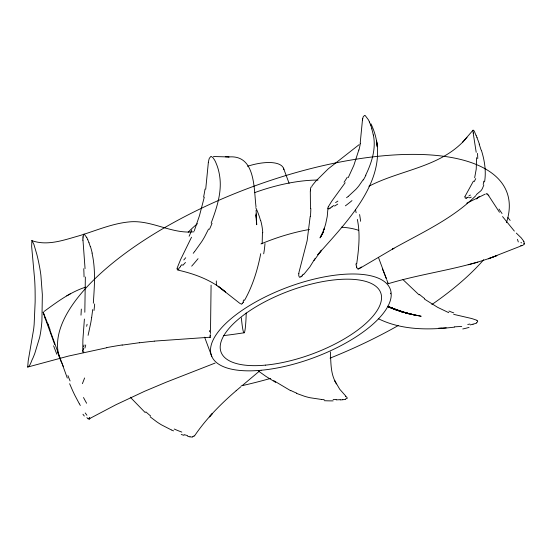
<?xml version="1.0" encoding="UTF-8"?>
<svg xmlns="http://www.w3.org/2000/svg" width="552" height="552" viewBox="0 0 552 552"><rect width="100%" height="100%" fill="white"/><g stroke="black" fill="none" stroke-linecap="round" stroke-linejoin="round"><path stroke-width="0.83" d="M82.993 238.975L83.028 237.291M328.309 206.786A10.033 8.873 16.9 0 0 328.033 207.462L327.232 216.536L325.611 224.236L323.762 230.074L324.424 228.238L321.078 236.132L323.679 231.474L320.001 237.905L322.568 233.634M327.86 208.187L328.474 208.966L330.193 208.497M210.478 333.498L211.085 285.156M84.822 312.266L85.353 277.007M210.429 334.919L210.402 335.464M310.3 190.833L310.472 208.456M473.002 130.617C474.023 128.913 475.341 134.384 476.031 135.261M524.393 243.549L523.8 241.41M356.668 264.077C358.752 249.269 360.435 234.234 357.337 219.399M310.196 216.343L307.133 240.762L299.074 271.95A34.127 30.988 8.4 0 0 298.791 273.716M84.394 319.049L82.91 339.39L82.738 350.368M93.322 303.207C94.433 286.557 95.786 269.576 92.032 253.154M262.172 243.749L262.435 232.758M298.825 273.716L298.756 274.627A10.874 9.881 1.5 0 0 298.749 275.696L299.446 277.249L300.937 276.862M92.695 309.562L91.646 317.628M83.111 236.208L83.849 234.179A1.208 0.766 89.9 0 1 84.18 234.145L86.795 237.553M310.431 189.37L310.562 188.522A10.564 7.762 43.9 0 1 310.776 187.68L311.259 186.831L311.977 186.755M205.723 189.122L208.352 162.433M210.305 336.63L210.112 337.293L209.815 337.01M362.457 120.012L360.194 143.196M464.95 196.788L465.246 198.133L466.585 198.423M484.573 181.946C486.298 171.334 484.608 160.453 481.392 150.282M177.109 268.431L177.351 269.976L179.034 269.059M260.71 253.713C257.577 269.942 252.671 285.929 244.522 300.378M204.302 197.119L199.465 215.666L194.304 230.722M362.698 118.666L363.037 117.362A11.647 8.935 40.1 0 1 363.34 116.569L364.706 115.382A1.208 0.925 39.2 0 1 365.189 115.547L368.35 119.729A34.051 25.937 39.4 0 1 369.454 121.999M88.092 335.347L90.749 322.982A74.658 26.613 -89.5 0 0 91.632 317.621M85.739 344.952L84.953 348.022M358.814 149.992L353.846 165.372L348.264 177.592M474.658 177.737L476.224 169.147L476.597 157.672M483.835 185.017L482.379 188.577A74.658 31.243 46.3 0 1 481.006 190.675L476.321 194.635M83.835 351.776L83.221 352.721L82.8 351.175M211.161 223.084C216.736 208 222.242 191.91 219.592 175.633A68.965 63.031 -35.4 0 0 218.212 169.209A62.479 57.139 -34.8 0 0 216.957 165.365L215.728 162.316A34.051 31.133 -35.2 0 0 214.631 160.128L213.044 157.768L211.354 156.492A1.208 1.104 -36.5 0 0 210.843 156.471L209.36 158.265A11.647 10.702 -35.9 0 0 209.015 159.266L208.642 160.846A38.799 35.832 -34 0 0 208.311 162.433M241.348 317.821C242.425 329.026 244.439 343.296 245.881 321.167A96.124 46.554 83.3 0 0 246.116 316.206L246.157 314.564A81.765 39.599 83.3 0 0 246.185 312.963M473.43 181.111L465.067 196.291A10.033 5.12 55.3 0 0 464.915 196.76M191.516 237.215L180.628 259.509L177.309 267.637A10.033 8.48 -68.7 0 0 177.144 268.438M208.58 229.045L204.723 236.622A74.658 57.746 -56.5 0 1 201.715 241.638L194.918 251.167M328.302 206.786L331.711 201.252L345.159 182.74M365.679 175.191C371.668 162.819 376.216 148.847 373.366 135.005M314.957 258.653L309.879 266.871L303.759 274.413M363.05 179.855L359.035 185.651A74.658 59.575 9.5 0 1 355.84 189.391L348.429 196.229M243.66 301.82L243.301 302.379M314.04 260.51L321.561 250.132L317.786 254.707C348.264 219.986 394.935 174.432 370.978 123.827M194.608 435.783C205.999 418.927 220.938 403.767 236.249 390.65M194.656 251.498L193.228 253.299M524.055 244.446L523.627 244.853M312.046 185.769L315.523 181.498M473.147 130.051L462.514 142.333L464.867 139.746M464.749 139.884L467.006 137.282M185.472 262.462L182.774 265.422M242.397 303.572L241.238 304.276L240.679 303.372M315.861 181.104L328.219 168.871L359.111 144.659M462.638 142.202C437.467 167.58 399.579 170.278 368.908 186.259M361.291 266.968L360.477 267.755M302.613 275.538L302.13 275.965M476.038 195.477C452.295 219.13 421.335 232.84 392.527 249.062L393.942 248.269L359.207 268.693M259.385 371.137L242.466 385.386M236.166 390.719L240.879 386.717M348.215 196.402L346.552 197.726M44.098 311.445C57.035 301.985 70.132 292.18 85.553 287.157M89.148 417.933L89.872 418.444L89.534 417.54M337.734 204.081L334.595 206.103M476.569 322.761L477.749 321.657L477.038 320.45M66.751 295.837L70.325 293.816M89.824 418.478L116.037 404.685L144.603 391.285L166.214 382.191L215.101 363.071M485.139 194.159L466.737 203.226M522.958 245.205L488.299 258.778L496.938 255.631M471.284 197.126L469.379 197.823M496.213 255.88C461.355 269.148 423.846 272.902 388.249 283.714L386.828 279.933M473.043 324.169L470.276 324.921M27.697 367.066C30.408 366.148 31.347 360.628 32.968 358.006A169.029 81.868 83.3 0 0 34.831 353.328L39.661 337.362A69.131 33.486 83.3 0 0 40.779 331.248L41.386 326.639A78.267 37.909 83.3 0 0 41.911 320.898L42.352 294.713L40.889 275.275A77.128 37.357 83.3 0 0 39.647 267.299L38.592 261.938A100.775 48.811 83.3 0 0 36.818 254.313L33.886 244.343L31.892 240.513L31.643 246.447L34.652 279.56A131.88 63.873 83.3 0 1 35.1 290.324L35.162 297.052A243.032 117.707 83.3 0 1 35.135 302.151L34.148 324.39A102.637 49.714 83.3 0 1 33.651 329.185L28.2 360.904L27.697 367.066L68.545 356.054L106.736 347.76M358.531 268.996L357.392 268.865L356.73 267.272M468.193 264.781L477.866 262.193M345.49 398.999L347.38 398.171L346.552 396.916A10.033 9.184 -29.2 0 0 345.883 396.536L345.476 396.364M122.144 345.124L139.58 342.688M461.748 326.439L454.406 326.839M210.547 337.182L154.27 341.115M378.292 318.683C401.918 330.358 428.876 330.13 454.434 327.143M521.819 245.467L521.392 245.495M340.211 399.682L336.196 399.876M446.223 327.847L438.378 328.343L441.524 328.164M194.028 231.771C172.231 234.193 152.952 220.586 131.397 221.732C113.119 222.946 96.186 230.674 78.839 235.863C63.79 240.092 47.244 246.226 31.768 240.596M213.438 156.513L229.032 156.947L225.319 156.775M521.309 245.495L520.715 245.461M324.224 399.669L321.947 399.503M228.935 156.94C255.721 154.677 253.747 188.66 256.018 206.869M192.482 436.584L194.042 436.501L193.987 435.631M321.643 399.476L310.1 397.744A74.658 72.498 -29.8 0 1 304.511 396.274L296.624 393.424M178.172 270.156C195.194 273.992 212.182 280.347 225.478 291.987L218.054 286.233L239.899 303.414M187.714 435.652L184.12 434.645M387.759 306.381L399.917 311.183L415.242 315.247L399.917 311.183L387.766 306.457M453.723 314.364L471.781 318.545L476.535 320.146A10.033 6.659 -87.5 0 1 477.031 320.47M399.917 311.183L409.204 313.929L388.725 306.947L403.215 312.356L387.697 306.394M448.762 312.68L437.681 307.36L424.495 299.115M173.59 430.884L171.624 430.049M387.545 306.443L397.337 310.597M171.403 429.953L161.494 424.867A74.658 58.395 55.2 0 1 156.775 421.838L150.165 416.85M388.07 306.367L394.231 309.161M387.766 306.25C398.192 311.535 409.763 314.012 421.155 316.275L405.761 312.922L391.582 308.147L387.877 306.257M290.759 390.768L273.723 380.625M275.71 382.398L266.071 376.478L258.343 370.985M487.043 193.855L486.174 193.821A1.208 0.442 79.6 0 0 486.139 194.021M419.078 294.892L402.988 279.629M145.279 412.654L130.293 397.219M516.306 233.089L521.288 237.919L523.606 241.058M345.78 396.074L339.708 389.208L334.871 380.914L336.347 383.916M514.347 231.088L502.541 216.563M488.154 195.063L487.478 194.276A11.647 4.292 80.2 0 0 487.043 193.835M86.905 415.249L85.208 412.951M488.817 195.932L499.457 212.237M387.725 282.9L388.208 283.652M43.166 312.135L44.657 315.778M80.337 405.478L79.44 403.961M79.281 403.678L74.865 395.342A74.658 19.258 73.8 0 1 72.705 390.795L69.628 383.73M255.769 207.731L256.073 208.359A73.885 67.896 -24.3 0 1 257.446 211.464A88.106 80.965 -23.5 0 1 259.771 217.916L260.503 220.51M382.329 268.996L382.653 269.673M382.812 270.011L383.122 270.687M383.412 271.336L386.393 278.725M369.426 121.999L370.654 125.076M87.796 239.706L88.989 242.742M334.967 381.121C330.475 371.986 331 362.167 330.365 351.955M62.397 364.258L63.287 366.418M61.237 361.408L62.107 363.547M67.309 378.072L50.37 331.29M60.002 358.338L57.629 352.266M476.983 137.62L478.163 140.725A62.479 15.608 63.3 0 1 479.522 144.479M45.492 317.959L46.63 321.009M54.662 344.462L45.098 318.083M378.424 257.329L386.531 279.105M283.473 168.16L289.096 183.278M204.606 337.168L211.816 356.502M44.546 316.496L44.008 314.923A11.647 0.793 70.5 0 1 43.629 313.846M43.677 313.929L43.139 312.135M355.509 209.781L356.13 212.699M255.824 215.073L256.714 224.733L256.107 210.264M473.216 133.239L476.203 152.324M473.092 132.183L473.009 131.19A11.647 3.015 63.8 0 1 473.023 130.645M256.031 213.893L256.259 217.612M85.056 268.61L83.021 240.658M356.64 266.333L356.626 265.553M247.51 166.269A37.474 14.759 -20.4 0 1 283.9 169.602M86.774 237.574A34.051 21.763 -89.6 0 1 87.768 239.734M88.982 242.749A62.479 40.061 -89.4 0 1 90.273 246.634M90.431 246.516A68.965 43.994 -89.6 0 1 92.191 253.064M94.675 303.966A91.425 37.184 89.6 0 1 93.992 310.541M84.587 377.968A138.552 16.712 -81.1 0 1 82.379 383.654M87.099 324.272A128.671 9.577 -79.3 0 1 86.636 326.301M84.063 344.986A58.512 15.001 -88.2 0 1 83.614 346.822M83.725 348.181A25.903 8.142 88.3 0 1 83.248 350.078M82.862 351.189A10.033 4.133 80.3 0 1 82.8 350.396M81.323 309.085A109.365 27.89 89.2 0 1 80.992 315.157M83.759 268.714A121.33 56.421 87.6 0 1 84.049 276.925M82.903 240.665A38.799 25.447 89.6 0 1 82.876 238.975M83.014 237.284A11.647 7.486 89.6 0 1 83.097 236.208M216.308 280.927A99.153 48.666 89.5 0 1 216.377 285.184M209.512 330.572A27.49 3.519 87 0 1 209.498 331.793M210.105 334.864A9.846 2.208 83 0 1 210.05 335.995M212.037 223.318A91.425 73.789 -55.4 0 1 209.436 229.356M198.051 258.681A138.552 78.543 -55.1 0 1 191.689 266.154M185.72 257.736A128.671 67.013 -54.6 0 1 183.795 259.951M182.077 264.477A58.512 41.172 -58.9 0 1 180.373 266.257M180.566 266.623A25.903 19.63 -61.2 0 1 178.682 268.431M191.82 229.97A109.365 78.232 -62.1 0 1 189.101 236.249M205.027 189.115A121.33 102.831 -55 0 1 203.584 197.064M260.682 220.455A70.946 65.143 -25.2 0 1 262.766 232.716M264.994 243.515A99.153 84.566 -50.6 0 1 263.69 253.81M243.922 299.874A27.49 17.498 -68.5 0 1 243.108 301.268M243.135 302.22A9.846 7.1 -71.2 0 1 242.28 303.4M370.661 125.069A62.479 47.479 39.5 0 1 371.903 128.871M371.765 128.871A68.965 52.571 39.2 0 1 373.249 134.999M365.866 175.267A91.425 73.733 14.7 0 1 363.306 179.98M351.99 200.611A138.552 93.419 -8.9 0 1 345.407 205.827M337.879 201.073A128.671 82.565 -11.5 0 1 335.588 202.598M333.953 205.461A58.512 45.554 -0.1 0 1 331.911 206.641M332.159 206.89A25.903 21.19 4.9 0 1 329.868 208.014M347.256 177.213A109.365 87.982 -0.9 0 1 344.041 182.243M360.38 143.244A121.33 99.608 21.4 0 1 358.931 150.027M362.505 120.032A38.799 29.594 41.6 0 1 362.747 118.687M303.338 274.144A27.49 22.17 -13.9 0 1 302.199 275.227M302.027 275.876A9.846 8.452 -6.2 0 1 300.854 276.752M310.838 208.477A170.906 144.093 9 0 1 310.431 216.37M310.41 190.875A33.838 24.585 45.7 0 1 310.528 189.412M476.086 135.288A34.051 8.611 63.2 0 1 477.045 137.655M479.177 144.21A68.965 17.505 63.1 0 1 481.075 149.985M483.759 181.235A91.425 37.039 49.7 0 1 483.193 184.423M479.239 196.353A138.552 54.386 28.6 0 1 476.583 198.996M470.483 195.084A128.671 48.962 25.3 0 1 469 195.567M468.751 197.119A58.512 26.089 39.7 0 1 467.399 197.381M467.716 197.664A25.903 12.089 44.9 0 1 466.15 197.74M475.741 178.544A109.365 52.585 40.9 0 1 474.133 181.677M477.487 153.38A121.33 48.259 54.2 0 1 477.756 158.693M473.388 133.474A38.799 9.667 64.6 0 1 473.25 132.411M360.311 267.616A27.49 15.339 34.2 0 1 359.483 268.168M359.324 268.534A9.846 5.637 42.4 0 1 358.455 268.893M356.668 267.251A10.874 6.569 50.8 0 1 356.592 266.305M355.985 265.174A34.127 19.734 53.5 0 1 356.088 263.69M359.6 214.542A170.906 82.2 48.7 0 1 360.601 221.283M517.403 239.361A138.552 20.3 47.5 0 1 518.3 241.948M521.668 242.818A128.671 18.071 44.3 0 1 520.909 242.638M524.214 244.025A58.512 8.107 58.2 0 1 523.738 243.915M524.497 243.763A25.903 3.409 63.1 0 1 523.952 243.432M523.675 241.314A10.033 1.014 72.5 0 1 523.862 241.686M510.145 220.4A109.365 11.406 59.7 0 1 507.93 217.557M502.044 213.541A121.33 27.186 70.9 0 1 499.022 209.098M488.168 194.884A38.799 14.635 81.1 0 1 488.837 195.753M390.457 293.153A34.127 0.628 71.3 0 1 390.685 293.816M469.034 327.384A138.552 95.682 58.6 0 1 462.755 328.971M469.89 324.058A128.671 87.175 54.4 0 1 467.737 324.452M473.05 324.183A58.512 41.034 73.3 0 0 474.796 323.672A25.903 18.057 80 0 0 476.659 323.051M453.785 312.901A109.365 74.044 75.5 0 1 448.907 311.024M424.709 298.611A121.33 91.425 -88.1 0 1 419.354 294.347M296.741 393.155A91.425 87.92 -20.2 0 1 290.89 390.533M333.153 400.862A138.552 136.503 65.5 0 1 324.183 400.69M336.182 399.531A128.671 126.015 51.5 0 1 333.125 399.565M342.785 399.71A58.512 57.291 -56.3 0 1 340.225 399.931M345.545 399.324A25.903 24.999 -41.8 0 1 342.778 399.731M150.641 415.987A91.425 68.365 53.6 0 1 145.838 411.833M181.829 432.092A138.552 123.648 76.2 0 1 174.19 429.021M183.968 435.314A128.671 116.41 82.5 0 1 181.228 434.479M189.998 436.867A58.512 49.266 58.3 0 1 187.666 436.356M192.551 437.136A25.903 20.99 51.9 0 1 190.019 436.777M44.726 316.075A34.051 2.208 71.2 0 1 45.547 318.235M46.651 321.105A62.479 4.237 71.3 0 1 48.065 324.955M47.872 323.7A68.965 4.368 71.2 0 1 50.308 330.434M70.083 380.949A91.425 18.954 72.5 0 1 67.937 375.615M86.643 403.25A138.552 63.142 85.2 0 1 83.497 397.509M84.304 416.036A128.671 62.859 87.9 0 1 82.959 414.255M88.037 418.864A58.512 20.721 75.9 0 1 86.899 417.574M89.452 419.637A25.903 7.9 71.9 0 1 88.251 418.54M56.835 354.281A121.33 17.905 70.2 0 1 53.599 345.807M44.905 317.986A38.799 3.312 70.4 0 1 44.332 316.324M188.191 232.219A95.386 37.577 -20.4 0 1 197.43 223.719M254.5 192.682A95.386 37.577 -20.4 0 1 317.993 180.069M244.343 332.732A308.361 125.525 -20.3 0 1 223.374 335.644M139.518 342.778A285.598 118.059 -20.6 0 1 154.201 341.198M106.826 347.574A286.502 117.19 -20.4 0 1 122.247 344.938M61.52 362.284A238.464 93.937 -20.4 0 1 280.161 177.302A238.464 93.937 -20.4 0 1 506.432 222.628M483.676 259.737A238.464 93.937 -20.4 0 1 431.85 304.552M398.323 325.494A238.464 93.937 -20.4 0 1 330.075 358.138M270.742 378.368A238.464 93.937 -20.4 0 1 241.231 385.855M260.979 243.936A95.386 37.577 -20.4 0 1 309.555 229.446M341.288 227.196A95.386 37.577 -20.4 0 1 358.489 230.294M210.319 415.78L209.298 416.932L212.23 413.676L210.319 415.78M376.761 142.554L376.498 140.553L377.299 146.749L376.761 142.554M261.089 370.268A95.386 37.577 -20.4 0 0 391.023 292.008A95.386 37.577 -20.4 0 0 250.511 304.973A95.386 37.577 -20.4 0 0 261.089 370.268M265.353 365.141A85.167 33.548 -20.4 0 0 381.363 295.265A85.167 33.548 -20.4 0 0 255.907 306.843A85.167 33.548 -20.4 0 0 265.353 365.141"/></g></svg>
